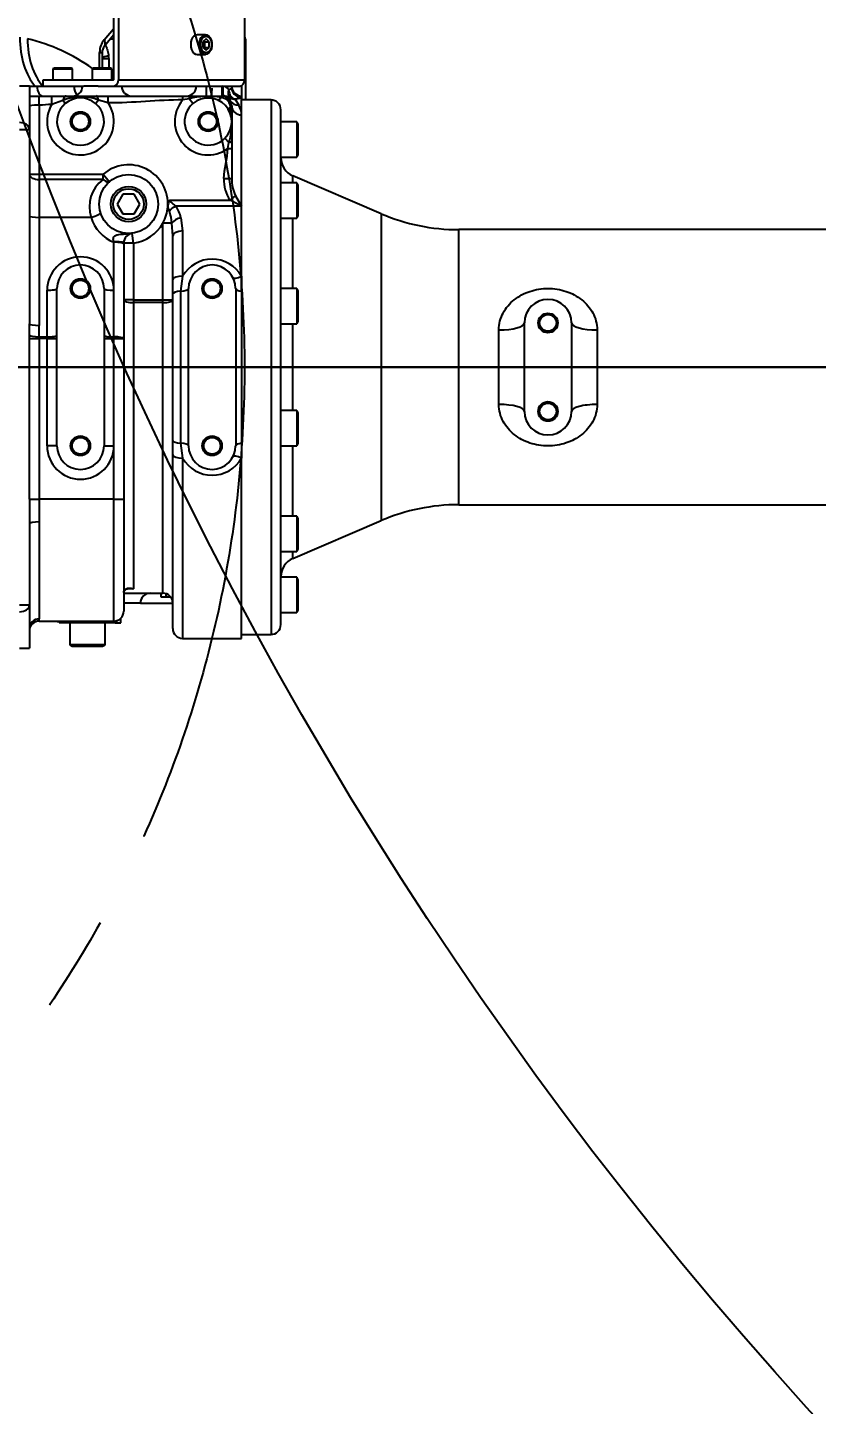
# Model space of a CAD drawing. Header units: millimetres. Extents: x 10462777 to 22643323, y 453826 to 1389191.
# Drawn here: x 11307187 to 11307596, y 582898 to 583610 of the extents above; entities that cross this region are included whole.
import ezdxf

# ---------------------------------------------------------------- set-up
doc = ezdxf.new("R2010")
doc.units = ezdxf.units.MM
doc.header["$LTSCALE"] = 200
doc.header["$MEASUREMENT"] = 0
doc.header["$PDMODE"] = 35
doc.header["$PDSIZE"] = -5
doc.linetypes.add('CENTER2', pattern=[1.125, 0.75, -0.125, 0.125, -0.125])
doc.linetypes.add('PHANTOM', pattern=[2.5, 1.25, -0.25, 0.25, -0.25, 0.25, -0.25])
doc.layers.get('0').update_dxf_attribs({"linetype": 'CONTINUOUS'})
doc.layers.get('DEFPOINTS').update_dxf_attribs({"linetype": 'CONTINUOUS'})
for name, color, linetype in [('$DDT_AUDIT_GENERATED_(1626)', 7, 'CONTINUOUS'), ('$DDT_AUDIT_GENERATED_(D3A)', 7, 'CONTINUOUS'), ('A290-7120-X219', 7, 'CONTINUOUS'), ('A290-7329-X401', 7, 'CONTINUOUS'), ('A290-7329-X402', 7, 'CONTINUOUS'), ('A290-7329-X406', 7, 'CONTINUOUS'), ('DV1_DEFAULT', 7, 'CONTINUOUS'), ('LIBRL_A6-BA-12X3', 7, 'CONTINUOUS'), ('LIBRL_A6-BA-6X10', 7, 'CONTINUOUS'), ('LIBRL_A97L-0218-', 7, 'CONTINUOUS')]:
    doc.layers.add(name, color=color, linetype=linetype)
doc.layers.add('LAYOUT', color=8, linetype='CONTINUOUS', lineweight=25)
doc.styles.get("Standard").update_dxf_attribs({"font": 'SYMBOL'})
doc.dimstyles.new('DS ROBOTEC', dxfattribs={"dimscale": 0, "dimtxt": 2.5, "dimasz": 2.5, "dimexe": 0.3, "dimexo": 0.3, "dimgap": 0.5, "dimtad": 1, "dimzin": 9, "dimdsep": 46, "dimtxsty": 'Standard', "dimblk": 'OPEN', "dimcen": 0, "dimclrd": 4, "dimclre": 4, "dimclrt": 110, "dimazin": 2, "dimtm": 1.5, "dimtfac": 1, "dimtmove": 0, "dimatfit": 3, "dimldrblk": 'OPEN', "dimfxl": 1, "dimtfill": 1, "dimtolj": 1, "dimlwd": -1, "dimlwe": -1, "dimarcsym": 0})

# ---------------------------------------------------------------- blocks, each defined once
blk = doc.blocks.new('r710ic')
at = {"layer": 'LAYOUT', "color": 3}
blk.add_circle((272041.37, 104232.63), 2050.12, dxfattribs=at)
blk = doc.blocks.new('A$C7DA30AB0')
at = {"layer": '$DDT_AUDIT_GENERATED_(1626)', "color": 7, "linetype": 'CENTER2', "ltscale": 25.4}
blk.add_open_spline([(3350.05, 2825.01, 0), (3350.05, 2825.01, 0), (3350.05, 2825.01, 0), (3350.05, 2825.01, 0), (3520.7, 2721.31, 0), (3179.37, 2929.71, 0), (3350.05, 2825.01, 0)], degree=3, knots=[0, 0, 0, 0, 0.00000169674, 0.00000169674, 0.00000169674, 0.00001004531, 0.00001004531, 0.00001004531, 0.00001004531], dxfattribs=at)
at = {"layer": '$DDT_AUDIT_GENERATED_(D3A)', "color": 7, "linetype": 'Continuous', "ltscale": 25.4}
for p, q in [((3547.57, 3195.66, 0), (3545.87, 3195.66, 0)), ((3615.37, 3190.58, 0), (3615.78, 3190.58, 0)), ((3615.78, 3195.66, 0), (3615.78, 3190.58, 0)), ((3615.78, 3190.58, 0), (3615.78, 3185.5, 0)), ((3615.78, 3185.5, 0), (3615.37, 3185.5, 0)), ((3615.78, 3185.5, 0), (3615.78, 3180.42, 0)), ((3615.78, 3180.42, 0), (3615.37, 3180.42, 0)), ((3615.78, 3180.42, 0), (3615.78, 3164.16, 0)), ((3613.75, 3171.48, 0), (3613.75, 3164.16, 0))]:
    blk.add_line(p, q, dxfattribs=at)
blk.add_arc((3613.74, 3195.66, 0), 2.03, 0, 37.05083, dxfattribs=at)
at = {"layer": 'A290-7120-X219', "color": 7, "linetype": 'Continuous', "ltscale": 25.4}
for p, q in [((3548.27, 2893.81, 0), (3551.26, 2893.81, 0)), ((3551.26, 2893.81, 0), (3551.26, 2896.2, 0))]:
    blk.add_line(p, q, dxfattribs=at)
at = {"layer": 'A290-7329-X401', "color": 7, "linetype": 'Continuous', "ltscale": 25.4}
for p, q in [((3542.75, 3195.26, 0), (3547.57, 3200.9, 0)), ((3547.57, 3197.68, 0), (3542.8, 3192, 0)), ((3540.32, 3188.73, 0), (3541.61, 3188.73, 0)), ((3540.32, 3180.62, 0), (3540.32, 3188.73, 0)), ((3541.61, 3188.73, 0), (3541.61, 3180.62, 0)), ((3541.61, 3185.5, 0), (3545.06, 3185.5, 0)), ((3545.06, 3185.5, 0), (3545.06, 3180.62, 0)), ((3504.02, 3171.27, 0), (3498.94, 3171.27, 0)), ((3504.02, 3171.27, 0), (3504.02, 3148.85, 0)), ((3504.02, 3171.27, 0), (3507.98, 3171.27, 0)), ((3507.98, 3171.27, 0), (3511.13, 3171.27, 0)), ((3539.57, 3171.27, 0), (3532.16, 3171.27, 0)), ((3595.46, 3171.27, 0), (3595.46, 3166.19, 0)), ((3603.58, 3171.27, 0), (3603.58, 3166.19, 0)), ((3608.66, 3171.27, 0), (3608.66, 3170.47, 0)), ((3504.02, 3166.19, 0), (3509.1, 3166.19, 0)), ((3509.1, 3161.4, 0), (3509.1, 3166.19, 0)), ((3509.1, 3166.19, 0), (3515.56, 3166.19, 0)), ((3509.1, 3161.4, 0), (3509.1, 3125.75, 0)), ((3515.56, 3161.77, 0), (3515.56, 3166.19, 0)), ((3515.56, 3166.19, 0), (3523.03, 3166.19, 0)), ((3521.29, 3163.83, 0), (3515.56, 3161.77, 0)), ((3522.58, 3162.31, 0), (3521.29, 3163.83, 0)), ((3523.03, 3166.19, 0), (3538.52, 3166.19, 0)), ((3539.78, 3164.08, 0), (3538.29, 3162.31, 0)), ((3538.52, 3166.19, 0), (3544.8, 3166.19, 0)), ((3544.8, 3162.58, 0), (3539.78, 3164.08, 0)), ((3544.8, 3166.19, 0), (3583.3, 3166.19, 0)), ((3544.8, 3162.58, 0), (3544.8, 3166.19, 0)), ((3583.3, 3166.19, 0), (3587.06, 3166.19, 0)), ((3583.3, 3164.16, 0), (3583.3, 3166.19, 0)), ((3586.57, 3164.74, 0), (3583.3, 3164.16, 0)), ((3588.62, 3162.31, 0), (3586.57, 3164.74, 0)), ((3587.06, 3166.19, 0), (3602.93, 3166.19, 0)), ((3602.93, 3166.19, 0), (3603.58, 3166.19, 0)), ((3603.94, 3165.29, 0), (3603.12, 3165.47, 0)), ((3608.08, 3160.59, 0), (3607.82, 3161.56, 0)), ((3608.66, 3161.11, 0), (3608.66, 3160.37, 0)), ((3610.51, 3164.48, 0), (3612.27, 3161.47, 0)), ((3613.74, 3166.19, 0), (3613.74, 3165.42, 0)), ((3613.74, 3156.39, 0), (3613.74, 3165.42, 0)), ((3608.66, 3152.99, 0), (3608.08, 3160.59, 0)), ((3608.66, 3160.37, 0), (3608.66, 3152.99, 0)), ((3613.74, 3109.32, 0), (3613.74, 3156.39, 0)), ((3498.94, 3148.85, 0), (3504.02, 3148.85, 0)), ((3504.02, 3148.85, 0), (3504.02, 3048.45, 0)), ((3608.66, 3152.99, 0), (3608.66, 3142.79, 0)), ((3605.08, 3144.35, 0), (3607.21, 3142.21, 0)), ((3606.63, 3139.02, 0), (3607.21, 3142.21, 0)), ((3608.66, 3142.79, 0), (3608.66, 3139.02, 0)), ((3606.63, 3139.02, 0), (3608.66, 3139.02, 0)), ((3608.66, 3139.02, 0), (3608.66, 3123.48, 0)), ((3504.02, 3125.75, 0), (3509.1, 3125.75, 0)), ((3509.1, 3125.75, 0), (3542.1, 3125.75, 0)), ((3509.1, 3125.75, 0), (3509.1, 3122.98, 0)), ((3542.1, 3125.75, 0), (3545.41, 3121.89, 0)), ((3542.1, 3122.98, 0), (3542.1, 3125.75, 0)), ((3542.1, 3122.98, 0), (3509.1, 3122.98, 0)), ((3509.1, 3122.98, 0), (3509.1, 3103.41, 0)), ((3604.63, 3123.48, 0), (3608.66, 3123.48, 0)), ((3576.63, 3112.34, 0), (3607.79, 3112.34, 0)), ((3607.79, 3112.34, 0), (3610.64, 3114.66, 0)), ((3613.74, 3109.32, 0), (3607.79, 3112.34, 0)), ((3610.64, 3114.66, 0), (3613.74, 3109.32, 0)), ((3576.43, 3106.65, 0), (3575.6, 3108.92, 0)), ((3613.74, 3109.32, 0), (3579.75, 3109.32, 0)), ((3613.74, 3073.05, 0), (3613.74, 3109.32, 0)), ((3535.92, 3103.41, 0), (3509.1, 3103.41, 0)), ((3509.1, 3103.41, 0), (3509.1, 3047.57, 0)), ((3577.75, 3100.48, 0), (3573.1, 3100.48, 0)), ((3573.1, 3060.81, 0), (3573.1, 3100.48, 0)), ((3578.18, 3093.87, 0), (3577.75, 3100.48, 0)), ((3582.4, 3103.28, 0), (3583.26, 3096.42, 0)), ((3547.7, 3090.6, 0), (3547.62, 3090.85, 0)), ((3547.7, 3065.74, 0), (3547.7, 3090.6, 0)), ((3552.78, 3090.15, 0), (3552.78, 3089.71, 0)), ((3557.86, 3090.15, 0), (3552.78, 3090.15, 0)), ((3552.78, 3089.71, 0), (3552.78, 3040.79, 0)), ((3557.86, 3090.15, 0), (3557.23, 3095.19, 0)), ((3557.86, 3090.15, 0), (3557.86, 3060.81, 0)), ((3578.18, 3071.34, 0), (3578.18, 3093.87, 0)), ((3583.26, 3096.42, 0), (3583.26, 3073.05, 0)), ((3578.18, 3063.84, 0), (3578.18, 3071.34, 0)), ((3583.26, 3073.05, 0), (3582.25, 3065.23, 0)), ((3613.74, 3073.05, 0), (3613.74, 3065.32, 0)), ((3513.16, 3041.68, 0), (3513.16, 3065.74, 0)), ((3518.24, 2985.35, 0), (3518.24, 3066.63, 0)), ((3542.62, 3066.63, 0), (3542.62, 2985.35, 0)), ((3547.7, 3041.68, 0), (3547.7, 3065.74, 0)), ((3578.18, 2988.13, 0), (3578.18, 3063.84, 0)), ((3582.25, 3065.23, 0), (3582.25, 2986.74, 0)), ((3586.31, 3025.99, 0), (3586.31, 3066.63, 0)), ((3610.7, 3066.63, 0), (3610.7, 2985.35, 0)), ((3613.74, 3065.32, 0), (3613.74, 2986.65, 0)), ((3557.86, 3060.81, 0), (3552.78, 3060.81, 0)), ((3557.86, 3060.81, 0), (3573.1, 3060.81, 0)), ((3557.86, 3060.81, 0), (3557.86, 3059.36, 0)), ((3573.1, 3059.36, 0), (3557.86, 3059.36, 0)), ((3557.86, 3059.36, 0), (3557.86, 2911.35, 0)), ((3573.1, 3059.36, 0), (3573.1, 3060.81, 0)), ((3573.1, 3060.81, 0), (3578.18, 3060.81, 0)), ((3573.1, 2909.15, 0), (3573.1, 3059.36, 0)), ((3503.98, 3040.79, 0), (3503.99, 3042.56, 0)), ((3503.98, 3040.79, 0), (3509.03, 3040.79, 0)), ((3503.98, 2957.74, 0), (3503.98, 3040.79, 0)), ((3509.04, 3041.68, 0), (3509.03, 3040.79, 0)), ((3513.16, 3040.79, 0), (3509.03, 3040.79, 0)), ((3509.03, 3040.79, 0), (3509.03, 2957.74, 0)), ((3509.04, 3041.68, 0), (3513.16, 3041.68, 0)), ((3513.16, 3040.79, 0), (3513.16, 3041.68, 0)), ((3513.16, 2985.35, 0), (3513.16, 3040.79, 0)), ((3513.16, 3040.79, 0), (3518.24, 3040.79, 0)), ((3542.62, 3040.79, 0), (3547.7, 3040.79, 0)), ((3547.7, 3040.79, 0), (3547.7, 3041.68, 0)), ((3547.7, 2985.35, 0), (3547.7, 3040.79, 0)), ((3547.7, 3040.79, 0), (3552.78, 3040.79, 0)), ((3552.78, 3040.79, 0), (3552.78, 2957.74, 0)), ((3586.31, 2985.35, 0), (3586.31, 3025.99, 0)), ((3518.24, 2985.35, 0), (3513.16, 2985.35, 0)), ((3542.62, 2985.35, 0), (3547.7, 2985.35, 0)), ((3547.7, 2957.74, 0), (3547.7, 2985.35, 0)), ((3578.18, 2980.63, 0), (3578.18, 2988.13, 0)), ((3582.25, 2986.74, 0), (3583.26, 2978.92, 0)), ((3613.74, 2986.65, 0), (3613.74, 2978.92, 0)), ((3578.18, 2890.86, 0), (3578.18, 2980.63, 0)), ((3583.26, 2978.92, 0), (3583.26, 2885.78, 0)), ((3613.74, 2885.78, 0), (3613.74, 2978.92, 0)), ((3503.98, 2957.74, 0), (3509.03, 2957.74, 0)), ((3547.7, 2957.74, 0), (3509.03, 2957.74, 0)), ((3509.03, 2957.74, 0), (3509.1, 2945.99, 0)), ((3547.7, 2894.74, 0), (3547.7, 2957.74, 0)), ((3547.7, 2957.74, 0), (3552.78, 2957.74, 0)), ((3552.78, 2957.74, 0), (3552.78, 2899.82, 0)), ((3504.02, 2945.04, 0), (3504.02, 2903.12, 0)), ((3509.1, 2945.99, 0), (3509.1, 2895.85, 0)), ((3552.78, 2909.15, 0), (3573.1, 2909.15, 0)), ((3557.86, 2911.35, 0), (3555.04, 2911.35, 0)), ((3572.15, 2907.11, 0), (3572.15, 2909.15, 0)), ((3574.71, 2907.11, 0), (3572.15, 2907.11, 0)), ((3574.71, 2907.11, 0), (3574.71, 2908.89, 0)), ((3576.88, 2907.11, 0), (3574.71, 2907.11, 0)), ((3576.88, 2907.11, 0), (3576.88, 2907.46, 0)), ((3577.12, 2907.11, 0), (3576.88, 2907.11, 0)), ((3577.12, 2907.11, 0), (3577.12, 2907.18, 0)), ((3577.17, 2907.11, 0), (3577.12, 2907.11, 0)), ((3498.94, 2903.12, 0), (3504.02, 2903.12, 0)), ((3504.02, 2903.12, 0), (3504.02, 2880.7, 0)), ((3561.42, 2904.07, 0), (3552.78, 2904.07, 0)), ((3561.42, 2904.07, 0), (3578.18, 2904.07, 0)), ((3509.04, 2894.74, 0), (3547.7, 2894.74, 0)), ((3518.75, 2894.74, 0), (3518.75, 2893.91, 0)), ((3519.48, 2893.91, 0), (3529.95, 2893.91, 0)), ((3529.95, 2893.91, 0), (3538.03, 2893.91, 0)), ((3538.03, 2893.91, 0), (3545.56, 2893.91, 0)), ((3545.56, 2893.91, 0), (3547.8, 2893.91, 0)), ((3548.36, 2894.61, 0), (3547.8, 2893.91, 0)), ((3549.23, 2893.91, 0), (3547.8, 2893.91, 0)), ((3549.23, 2893.91, 0), (3549.23, 2894.98, 0)), ((3583.26, 2885.78, 0), (3613.74, 2885.78, 0)), ((3498.94, 2880.7, 0), (3504.02, 2880.7, 0))]:
    blk.add_line(p, q, dxfattribs=at)
for centre, radius in [((3530.43, 3152.99, 0), 5.08), ((3530.43, 3152.99, 0), 4.32), ((3596.47, 3152.99, 0), 5.08), ((3596.47, 3152.99, 0), 4.32), ((3555.32, 3110.31, 0), 15.24), ((3530.43, 3066.63, 0), 5.08), ((3530.43, 3066.63, 0), 4.32), ((3598.5, 3066.63, 0), 5.08), ((3598.5, 3066.63, 0), 4.32), ((3530.43, 2985.35, 0), 5.08), ((3598.5, 2985.35, 0), 5.08), ((3530.43, 2985.35, 0), 4.32), ((3598.5, 2985.35, 0), 4.32)]:
    blk.add_circle(centre, radius, dxfattribs=at)
for centre, radius, start, end in [((3480.47, 3102.38, 0), 96.1, 54.24252, 76.41472), ((3550.37, 3188.72, 0), 10.05, 139.35737, 179.92216), ((3546.69, 3188.73, 0), 5.08, 140, 180), ((3529.32, 3185.5, 0), 15.74, 359.99646, 5.05456), ((3526.37, 3171.27, 0), 5.08, 270, 0), ((3556.85, 3171.27, 0), 5.08, 180, 270), ((3585.3, 3171.27, 0), 5.08, 270, 0), ((3603.6, 3167.08, 0), 4.21, 34.97668, 84.772), ((3613.74, 3171.27, 0), 5.08, 180, 270), ((3508.04, 3135.09, 0), 26.34, 87.71046, 98.63465), ((3530.43, 3152.99, 0), 17.27, 149.42329, 33.73342), ((3530.43, 3152.99, 0), 12.19, 130.11917, 49.88083), ((3530.85, 3141.07, 0), 24.68, 68.78597, 112.77329), ((3530.43, 3152.99, 0), 12.19, 49.88083, 130.11917), ((3596.47, 3152.99, 0), 17.27, 139.67978, 306.03188), ((3596.47, 3152.99, 0), 12.19, 130.11917, 314.90087), ((3596.73, 3121.99, 0), 43.94, 81.63822, 103.36745), ((3596.47, 3152.99, 0), 12.19, 314.90087, 130.11917), ((3603.58, 3161.11, 0), 5.08, 0, 90), ((3602.91, 3160.33, 0), 5.06, 13.98256, 78.17778), ((3604.2, 3159.04, 0), 7.16, 61.08318, 88.64104), ((3609.61, 3164.83, 0), 2, 166.41478, 212.94103), ((3604.19, 3156.38, 0), 9.55, 0.06732, 32.21055), ((3579.18, 3151.47, 0), 29.53, 341.71833, 2.9421), ((3555.32, 3110.31, 0), 20.32, 356.062, 130.58967), ((3552.58, 3108.91, 0), 17.54, 126.65358, 198.26299), ((3621.83, 3122.35, 0), 17.24, 176.22774, 215.46167), ((3628.51, 3123.3, 0), 19.85, 179.47489, 205.79306), ((3581.99, 3108.86, 0), 6.39, 146.99822, 179.45666), ((3555.32, 3110.31, 0), 20.32, 331.04498, 356.062), ((3550.72, 3097.9, 0), 27.15, 5.45472, 18.79943), ((3563.7, 3098.68, 0), 19.26, 13.81838, 33.55031), ((3555.32, 3109.43, 0), 20.32, 197.23824, 247.97569), ((3555.32, 3110.31, 0), 20.32, 277.18076, 331.04498), ((3557.86, 3090.15, 0), 5.08, 97.18076, 180), ((3530.43, 3065.74, 0), 17.27, 0, 180), ((3530.43, 3066.63, 0), 12.19, 0, 180), ((3598.5, 3064.29, 0), 17.58, 29.89361, 150.10639), ((3598.5, 3066.63, 0), 12.19, 0, 180), ((3530.43, 2985.35, 0), 17.27, 180, 0), ((3530.43, 2985.35, 0), 12.19, 180, 0), ((3598.5, 2985.35, 0), 12.19, 180, 0), ((3598.5, 2987.69, 0), 17.58, 209.89361, 330.10639), ((12470.5, 2976.25, 0), 8966.54, 180.118323, 180.199434), ((3554.58, 2909.21, 0), 1.82, 129.72229, 147.66579), ((3555.43, 2908.47, 0), 2.97, 81.69221, 133.82247), ((3555.75, 2896.48, 0), 15.02, 81.89882, 89.56514), ((3566.5, 2904.07, 0), 5.08, 90, 180), ((3573.1, 2904.07, 0), 5.08, 0, 90), ((3547.7, 2899.82, 0), 5.08, 270, 0), ((3508.94, 2889.74, 0), 4.96, 88.75461, 171.87612), ((3500.38, 2895.85, 0), 8.71, 352.71129, 359.99722), ((3583.26, 2890.86, 0), 5.08, 180, 270)]:
    blk.add_arc(centre, radius, start, end, dxfattribs=at)
at = {"layer": 'A290-7329-X401', "color": 7, "linetype": 'CENTER2', "ltscale": 25.4}
for start, end in [(347.20108, 0), (317.16659, 318.73626)]:
    blk.add_arc((3578.18, 3170.26, 0), 20.32, start, end, dxfattribs=at)
at = {"layer": 'A290-7329-X401', "color": 7, "linetype": 'Continuous', "ltscale": 25.4}
for centre, major_axis, ratio, start_param, end_param in [((3517.02, 3196.55, 0), (0.07, -30.48), 0.590687, 4.711009, 5.694099), ((3520.97, 3195.79, 0), (0, -29.59), 0.605929, 4.712388, 5.690466), ((3538.91, 3195.26, 0), (3.89, -3.27), 0.596359, 0, 0.952916), ((3546.59, 3186.89, 0), (-5.03, -0.69), 0.045241, 5.029461, 6.139153), ((3510.89, 3171.27, 0), (0, -5.08), 0.573576, 4.712389, 6.283185), ((3530.03, 3171.27, 0), (0, -5.08), 0.573576, 4.712389, 5.807419), ((3604.37, 3171.27, 0), (0, 5.08), 0.077659, 1.570796, 3.141593), ((3610.51, 3169.49, 0), (-2.59, -4.37), 0.625446, 5.066932, 6.183976), ((3610.51, 3169.49, 0), (-0.74, 5.03), 0.677667, 1.471391, 2.927739), ((3613.74, 3170.47, 0), (-5.08, 0), 0.994483, 0, 0.20835), ((3613.74, 3170.47, 0), (-5.08, 0), 0.994483, 0.20835, 1.570796), ((3523.03, 3161.77, 0), (0, -4.42), 0.443041, 3.141593, 4.228338), ((3538.52, 3162.58, 0), (0, -3.62), 0.385309, 1.99967, 3.141593), ((3587.06, 3164.16, 0), (0, -2.03), 0.25123, 3.141593, 4.422637), ((3603.58, 3168.73, 0), (-2.09, -4.63), 0.230346, 0, 0.89858), ((3602.93, 3164.16, 0), (0, 2.03), 0.120197, 5.409101, 6.283179), ((3603.58, 3164.16, 0), (0, -2.03), 0.212616, 2.156477, 3.141593), ((3610.51, 3169.49, 0), (-4.36, -2.61), 0.983456, 0.440757, 1.038279), ((3606.63, 3161.11, 0), (-2.03, 0), 0.267, 3.141593, 4.089088), ((3612.27, 3166.38, 0), (-4.35, -2.63), 0.954764, 0, 1.046453), ((3613.74, 3161.11, 0), (-5.08, 0), 0.93007, 0, 1.570796), ((3611.71, 3161.11, 0), (-4.48, -2.39), 0.33282, 5.459133, 6.283185), ((3606.63, 3160.37, 0), (-2.03, 0), 0.148783, 3.141593, 3.916786), ((3498.94, 3148.85, 0), (-5.08, 0), 0.707107, 3.141593, 4.712389), ((3606.63, 3142.79, 0), (-2.03, 0), 0.299176, 1.860548, 3.141593), ((3509.1, 3125.75, 0), (-5.08, 0), 0.544081, 0, 1.570796), ((3542.1, 3125.75, 0), (3.31, -3.86), 0.388731, 5.13832, 6.283185), ((3509.1, 3104.29, 0), (-5.08, 0), 0.173648, 0, 1.570796), ((3535.92, 3104.29, 0), (4.85, 1.51), 0.166068, 4.660906, 6.283185), ((3579.75, 3106.3, 0), (-4.07, -3.04), 0.509375, 4.348499, 5.216836), ((3582.4, 3100.48, 0), (-4.88, -1.42), 0.535671, 4.557621, 5.785179), ((3547.7, 3090.15, 0), (-5.08, 0), 0.13672, 3.141593, 4.728116), ((3547.7, 3089.71, 0), (-5.08, 0), 0.173648, 3.141593, 4.712389), ((3583.26, 3093.87, 0), (-5.08, 0), 0.502355, 4.712389, 6.283185), ((3583.26, 3071.34, 0), (-5.08, 0), 0.335664, 4.712389, 6.283185), ((3613.74, 3074.75, 0), (-4.48, -2.39), 0.29994, 0, 1.412172), ((3513.16, 3066.63, 0), (-5.08, 0), 0.173648, 1.570796, 3.141593), ((3547.7, 3066.63, 0), (5.08, 0), 0.173648, 3.141593, 4.712389), ((3583.26, 3063.84, 0), (-5.08, 0), 0.27972, 4.913747, 6.283185), ((3581.23, 3066.63, 0), (5.08, 0), 0.27972, 4.913747, 6.283185), ((3615.78, 3066.63, 0), (-5.08, 0), 0.280116, 0, 1.159279), ((3557.86, 3060.81, 0), (5.08, 0), 0.285652, 3.141593, 4.712389), ((3573.1, 3060.81, 0), (-5.08, 0), 0.285652, 1.570796, 3.141593), ((3498.94, 3048.45, 0), (0, -57.62), 0.088163, 1.468295, 1.570796), ((3509.1, 3048.45, 0), (-5.08, 0), 0.173648, 0, 1.570796), ((3498.94, 3047.57, 0), (0, 57.62), 0.176327, 4.609887, 4.712389), ((3509.04, 3042.56, 0), (-5.08, 0.09), 0.17362, 0.104088, 1.573945), ((3513.16, 3042.56, 0), (-5.08, 0), 0.173648, 1.570796, 3.141593), ((3547.7, 3042.56, 0), (-5.08, 0), 0.173648, 0, 1.570796), ((3547.7, 3040.79, 0), (-5.08, 0), 0.173648, 3.141593, 4.712389), ((3583.26, 2988.13, 0), (-5.08, 0), 0.27972, 0, 1.369438), ((3581.23, 2985.35, 0), (-5.08, 0), 0.27972, 3.141593, 4.511031), ((3615.78, 2985.35, 0), (5.08, 0), 0.280116, 1.982313, 3.141593), ((3583.26, 2980.63, 0), (-5.08, 0), 0.335664, 0, 1.570796), ((3613.74, 2977.22, 0), (4.48, -2.39), 0.29994, 1.72942, 3.141593), ((3509.1, 2945.04, 0), (-5.08, 0), 0.186471, 4.712389, 6.283185), ((3549.63, 2914.04, 0), (-3.75, 3.43), 0.646905, 3.150424, 3.343437), ((3498.94, 2903.12, 0), (-5.08, 0), 0.707107, 1.570796, 3.141593), ((3509.1, 2890.86, 0), (-5.08, 0), 0.982461, 4.712389, 6.283185), ((3529.33, 2891.87, 0), (-0.06, -3.05), 0.254584, 2.305612, 2.803624), ((3538.65, 2891.87, 0), (0.06, -3.05), 0.254584, 3.479561, 3.977574), ((3547.7, 2892.53, 0), (0.54, -3), 0.744658, 3.755224, 4.104403), ((3551.24, 2894.61, 0), (2.37, -1.91), 0.872182, 3.82749, 3.888529)]:
    blk.add_ellipse(centre, major_axis=major_axis, ratio=ratio, start_param=start_param, end_param=end_param, dxfattribs=at)
for points, knots in [([(3543.25, 3192.52, 0), (3543.31, 3192.42, 0), (3543.37, 3192.32, 0), (3543.89, 3191.39, 0), (3544.23, 3190.53, 0), (3544.62, 3189.19, 0), (3544.72, 3188.74, 0), (3544.89, 3187.82, 0), (3544.95, 3187.35, 0), (3544.99, 3186.89, 0)], [0.468244, 0.468244, 0.468244, 0.468244, 0.5, 0.5, 0.75, 0.75, 0.875, 0.875, 1, 1, 1, 1]), ([(3607.05, 3169.49, 0), (3607.3, 3169.57, 0), (3607.53, 3169.65, 0), (3607.93, 3169.82, 0), (3608.1, 3169.9, 0), (3608.38, 3170.07, 0), (3608.49, 3170.16, 0), (3608.63, 3170.32, 0), (3608.66, 3170.4, 0), (3608.66, 3170.47, 0)], [0, 0, 0, 0, 0.25, 0.25, 0.5, 0.5, 0.75, 0.75, 1, 1, 1, 1]), ([(3613.74, 3165.42, 0), (3613.74, 3165.35, 0), (3613.67, 3165.27, 0), (3613.46, 3165.16, 0), (3613.37, 3165.11, 0), (3613.15, 3165.03, 0), (3613.03, 3164.99, 0), (3612.61, 3164.87, 0), (3612.27, 3164.79, 0), (3611.67, 3164.67, 0), (3611.45, 3164.63, 0), (3611, 3164.55, 0), (3610.76, 3164.51, 0), (3610.51, 3164.48, 0)], [0, 0, 0, 0, 0.25, 0.25, 0.375, 0.375, 0.5, 0.5, 0.75, 0.75, 0.875, 0.875, 1, 1, 1, 1]), ([(3576.63, 3112.34, 0), (3576.68, 3112.15, 0), (3576.76, 3111.98, 0), (3576.97, 3111.66, 0), (3577.08, 3111.52, 0), (3577.46, 3111.1, 0), (3577.73, 3110.85, 0), (3578.3, 3110.37, 0), (3578.58, 3110.15, 0), (3579.17, 3109.72, 0), (3579.46, 3109.52, 0), (3579.75, 3109.32, 0)], [0, 0, 0, 0, 0.125, 0.125, 0.25, 0.25, 0.5, 0.5, 0.75, 0.75, 1, 1, 1, 1]), ([(3547.62, 3090.85, 0), (3547.45, 3091.4, 0), (3547.36, 3091.98, 0), (3547.55, 3093.11, 0), (3547.86, 3093.6, 0), (3548.67, 3094.22, 0), (3549.14, 3094.39, 0), (3550.1, 3094.61, 0), (3550.59, 3094.67, 0), (3552.09, 3094.81, 0), (3553.11, 3094.84, 0), (3555.16, 3094.97, 0), (3556.19, 3095.06, 0), (3557.23, 3095.19, 0)], [0, 0, 0, 0, 0.125, 0.125, 0.25, 0.25, 0.375, 0.375, 0.5, 0.5, 0.75, 0.75, 1, 1, 1, 1]), ([(3553.75, 2911.16, 0), (3553.9, 2911.29, 0), (3554.07, 2911.39, 0), (3554.39, 2911.56, 0), (3554.56, 2911.62, 0), (3555.06, 2911.76, 0), (3555.41, 2911.8, 0), (3556.11, 2911.79, 0), (3556.46, 2911.75, 0), (3556.98, 2911.63, 0), (3557.16, 2911.59, 0), (3557.51, 2911.48, 0), (3557.69, 2911.42, 0), (3557.86, 2911.35, 0)], [0, 0, 0, 0, 0.125, 0.125, 0.25, 0.25, 0.5, 0.5, 0.75, 0.75, 0.875, 0.875, 1, 1, 1, 1]), ([(3552.78, 2909.54, 0), (3552.78, 2909.77, 0), (3552.85, 2910.02, 0), (3553.08, 2910.43, 0), (3553.17, 2910.57, 0), (3553.42, 2910.86, 0), (3553.57, 2911.01, 0), (3553.75, 2911.16, 0)], [0, 0, 0, 0, 0.5, 0.5, 0.75, 0.75, 1, 1, 1, 1])]:
    blk.add_open_spline(points, degree=3, knots=knots, dxfattribs=at)
for points in [[(3515.56, 3161.77, 0), (3513.41, 3161.77, 0), (3511.25, 3161.4, 0), (3509.1, 3161.4, 0)], [(3583.3, 3164.16, 0), (3570.47, 3164.16, 0), (3557.63, 3162.58, 0), (3544.8, 3162.58, 0)], [(3604.63, 3123.48, 0), (3604.63, 3128.66, 0), (3606.63, 3133.84, 0), (3606.63, 3139.02, 0)], [(3519.48, 2893.91, 0), (3519.23, 2894.15, 0), (3519.04, 2894.43, 0), (3518.92, 2894.73, 0)]]:
    blk.add_open_spline(points, degree=3, dxfattribs=at)
at = {"layer": 'A290-7329-X402', "color": 7, "linetype": 'Continuous', "ltscale": 25.4}
for p, q in [((3628.98, 3164.16, 0), (3613.74, 3164.16, 0)), ((3628.98, 3164.16, 0), (3628.98, 2887.81, 0)), ((3634.06, 2892.89, 0), (3634.06, 3159.08, 0)), ((3686.02, 3105.32, 0), (3640.22, 3124.95, 0)), ((3640.22, 3121.34, 0), (3640.22, 3124.95, 0)), ((3686.02, 3105.32, 0), (3686.02, 2946.65, 0)), ((3640.22, 3066.69, 0), (3640.22, 3103.05, 0)), ((4295.56, 3097.11, 0), (3726.04, 3097.11, 0)), ((3726.04, 2954.87, 0), (3726.04, 3097.11, 0)), ((3613.74, 3065.32, 0), (3613.74, 3073.05, 0)), ((3640.22, 3003.58, 0), (3640.22, 3048.4, 0)), ((3760.05, 3025.99, 0), (3760.05, 3048.85, 0)), ((3784.43, 3048.85, 0), (3784.43, 3025.99, 0)), ((3746.84, 3006.71, 0), (3746.84, 3045.27, 0)), ((3797.64, 3045.27, 0), (3797.64, 3006.71, 0)), ((3760.05, 3003.13, 0), (3760.05, 3025.99, 0)), ((3784.43, 3025.99, 0), (3784.43, 3003.13, 0)), ((3640.22, 2948.92, 0), (3640.22, 2985.29, 0)), ((3726.04, 2954.87, 0), (4295.56, 2954.87, 0)), ((3640.22, 2927.03, 0), (3686.02, 2946.65, 0)), ((3640.22, 2927.03, 0), (3640.22, 2930.63, 0)), ((3613.74, 2887.81, 0), (3628.98, 2887.81, 0))]:
    blk.add_line(p, q, dxfattribs=at)
for centre, radius in [((3772.24, 3048.85, 0), 5.08), ((3772.24, 3048.85, 0), 4.32), ((3772.24, 3003.13, 0), 5.08), ((3772.24, 3003.13, 0), 4.32)]:
    blk.add_circle(centre, radius, dxfattribs=at)
for centre, radius, start, end in [((3628.98, 3159.08, 0), 5.08, 0, 90), ((3644.22, 3134.29, 0), 10.16, 180, 246.80141), ((3726.04, 3198.71, 0), 101.6, 246.80141, 270), ((3772.24, 3048.85, 0), 12.19, 0, 180), ((3772.24, 3003.13, 0), 12.19, 180, 0), ((3726.04, 2853.27, 0), 101.6, 90, 113.19859), ((3644.22, 2917.69, 0), 10.16, 113.19859, 180), ((3628.98, 2892.89, 0), 5.08, 270, 0)]:
    blk.add_arc(centre, radius, start, end, dxfattribs=at)
for centre, major_axis, start_param, end_param in [((3746.84, 3048.85, 0), (13.21, 0), 4.712389, 6.283185), ((3797.64, 3048.85, 0), (-13.21, 0), 0, 1.570796), ((3746.84, 3003.13, 0), (-13.21, 0), 3.141593, 4.712389), ((3797.64, 3003.13, 0), (13.21, 0), 1.570796, 3.141593)]:
    blk.add_ellipse(centre, major_axis=major_axis, ratio=0.271084, start_param=start_param, end_param=end_param, dxfattribs=at)
for points in [[(3746.84, 3045.27, 0), (3746.84, 3046.82, 0), (3747.04, 3048.33, 0), (3747.79, 3051.26, 0), (3748.35, 3052.68, 0), (3750.45, 3056.64, 0), (3752.44, 3058.96, 0), (3755.98, 3061.78, 0), (3757.27, 3062.62, 0), (3759.97, 3064.07, 0), (3761.39, 3064.68, 0), (3764.36, 3065.68, 0), (3765.92, 3066.06, 0), (3769.04, 3066.56, 0), (3770.62, 3066.69, 0), (3775.44, 3066.69, 0), (3778.61, 3066.18, 0), (3783.09, 3064.68, 0), (3784.51, 3064.07, 0), (3787.21, 3062.62, 0), (3788.5, 3061.78, 0), (3790.86, 3059.9, 0), (3791.94, 3058.86, 0), (3793.86, 3056.59, 0), (3794.72, 3055.34, 0), (3796.83, 3051.38, 0), (3797.64, 3048.38, 0), (3797.64, 3045.27, 0)], [(3797.64, 3006.71, 0), (3797.64, 3005.15, 0), (3797.44, 3003.64, 0), (3796.69, 3000.72, 0), (3796.13, 2999.29, 0), (3794.03, 2995.33, 0), (3792.04, 2993.02, 0), (3788.5, 2990.19, 0), (3787.21, 2989.35, 0), (3784.51, 2987.9, 0), (3783.09, 2987.29, 0), (3780.12, 2986.3, 0), (3778.57, 2985.92, 0), (3775.44, 2985.41, 0), (3773.86, 2985.29, 0), (3769.04, 2985.28, 0), (3765.87, 2985.79, 0), (3761.39, 2987.29, 0), (3759.97, 2987.9, 0), (3757.27, 2989.35, 0), (3755.98, 2990.19, 0), (3753.62, 2992.08, 0), (3752.54, 2993.11, 0), (3750.62, 2995.38, 0), (3749.76, 2996.64, 0), (3747.66, 3000.6, 0), (3746.84, 3003.59, 0), (3746.84, 3006.71, 0)]]:
    blk.add_open_spline(points, degree=3, knots=[0, 0, 0, 0, 0.0625, 0.0625, 0.125, 0.125, 0.25, 0.25, 0.3125, 0.3125, 0.375, 0.375, 0.4375, 0.4375, 0.5, 0.5, 0.625, 0.625, 0.6875, 0.6875, 0.75, 0.75, 0.8125, 0.8125, 0.875, 0.875, 1, 1, 1, 1], dxfattribs=at)
at = {"layer": 'A290-7329-X406', "color": 7, "linetype": 'Continuous', "ltscale": 25.4}
for p, q in [((3547.57, 3303.35, 0), (3547.57, 3174.53, 0)), ((3550.06, 3303.35, 0), (3550.06, 3174.53, 0)), ((3615.37, 3174.53, 0), (3615.37, 3277.19, 0)), ((3511.13, 3174.53, 0), (3547.57, 3174.53, 0)), ((3511.13, 3171.27, 0), (3511.13, 3174.53, 0)), ((3511.13, 3171.27, 0), (3532.16, 3171.27, 0)), ((3539.57, 3171.27, 0), (3547.57, 3171.27, 0)), ((3547.57, 3171.27, 0), (3612.88, 3171.27, 0)), ((3550.06, 3174.53, 0), (3615.37, 3174.53, 0))]:
    blk.add_line(p, q, dxfattribs=at)
for centre, major_axis, start_param, end_param in [((3547.57, 3174.53, 0), (0, -0.00203), 0, 1.570796), ((3547.57, 3174.53, 0), (0, -3.25), 0, 1.570796), ((3612.88, 3174.53, 0), (0, 3.25), 3.141593, 4.712389)]:
    blk.add_ellipse(centre, major_axis=major_axis, ratio=0.766044, start_param=start_param, end_param=end_param, dxfattribs=at)
at = {"layer": 'DV1_DEFAULT', "color": 1, "linetype": 'CENTER2', "ltscale": 7}
for p, q in [((5992.89, 3025.99, 0), (0, 3025.99, 0)), ((59.09, 3025.99, 0), (6051.98, 3025.99, 0))]:
    blk.add_line(p, q, dxfattribs=at)
at = {"layer": 'LAYOUT', "color": 6, "linetype": 'PHANTOM'}
for centre, radius in [((3030.45, 3025.99, 0), 2693.02), ((3025.99, 3025.99, 0), 589.24)]:
    blk.add_circle(centre, radius, dxfattribs=at)
at = {"layer": 'LIBRL_A6-BA-12X3', "color": 7, "linetype": 'Continuous', "ltscale": 25.4}
for p, q in [((3642.29, 3152.9, 0), (3634.06, 3152.9, 0)), ((3643.01, 3151.66, 0), (3642.29, 3152.9, 0)), ((3642.29, 3152.9, 0), (3642.29, 3134.61, 0)), ((3643.01, 3135.84, 0), (3643.01, 3151.66, 0)), ((3634.06, 3134.61, 0), (3642.29, 3134.61, 0)), ((3642.29, 3134.61, 0), (3643.01, 3135.84, 0)), ((3642.29, 3121.34, 0), (3634.06, 3121.34, 0)), ((3643.01, 3120.11, 0), (3642.29, 3121.34, 0)), ((3642.29, 3121.34, 0), (3642.29, 3103.05, 0)), ((3643.01, 3104.29, 0), (3643.01, 3120.11, 0)), ((3642.29, 3103.05, 0), (3643.01, 3104.29, 0)), ((3634.06, 3103.05, 0), (3642.29, 3103.05, 0)), ((3642.29, 3066.69, 0), (3634.06, 3066.69, 0)), ((3643.01, 3065.45, 0), (3642.29, 3066.69, 0)), ((3642.29, 3066.69, 0), (3642.29, 3048.4, 0)), ((3643.01, 3049.63, 0), (3643.01, 3065.45, 0)), ((3634.06, 3048.4, 0), (3642.29, 3048.4, 0)), ((3642.29, 3048.4, 0), (3643.01, 3049.63, 0)), ((3642.29, 3003.58, 0), (3634.06, 3003.58, 0)), ((3643.01, 3002.34, 0), (3642.29, 3003.58, 0)), ((3642.29, 3003.58, 0), (3642.29, 2985.29, 0)), ((3643.01, 2986.52, 0), (3643.01, 3002.34, 0)), ((3634.06, 2985.29, 0), (3642.29, 2985.29, 0)), ((3642.29, 2985.29, 0), (3643.01, 2986.52, 0)), ((3642.29, 2948.92, 0), (3634.06, 2948.92, 0)), ((3643.01, 2947.69, 0), (3642.29, 2948.92, 0)), ((3642.29, 2948.92, 0), (3642.29, 2930.63, 0)), ((3643.01, 2931.86, 0), (3643.01, 2947.69, 0)), ((3634.06, 2930.63, 0), (3642.29, 2930.63, 0)), ((3642.29, 2930.63, 0), (3643.01, 2931.86, 0)), ((3642.29, 2917.37, 0), (3634.06, 2917.37, 0)), ((3643.01, 2916.13, 0), (3642.29, 2917.37, 0)), ((3642.29, 2917.37, 0), (3642.29, 2899.08, 0)), ((3643.01, 2900.31, 0), (3643.01, 2916.13, 0)), ((3634.06, 2899.08, 0), (3642.29, 2899.08, 0)), ((3642.29, 2899.08, 0), (3643.01, 2900.31, 0))]:
    blk.add_line(p, q, dxfattribs=at)
at = {"layer": 'LIBRL_A6-BA-6X10', "color": 7, "linetype": 'Continuous', "ltscale": 25.4}
for p, q in [((3595.11, 3197.89, 0), (3590.75, 3197.89, 0)), ((3595.42, 3195.75, 0), (3593.79, 3194.28, 0)), ((3593.79, 3194.28, 0), (3593.79, 3191.35, 0)), ((3593.79, 3191.35, 0), (3595.42, 3189.88, 0)), ((3594.72, 3194.28, 0), (3594.25, 3194.7, 0)), ((3594.25, 3190.93, 0), (3594.72, 3191.35, 0)), ((3594.72, 3191.35, 0), (3594.72, 3194.28, 0)), ((3594.72, 3194.28, 0), (3597.05, 3194.28, 0)), ((3594.72, 3191.35, 0), (3597.05, 3191.35, 0)), ((3597.05, 3194.28, 0), (3595.42, 3195.75, 0)), ((3595.42, 3189.88, 0), (3597.05, 3191.35, 0)), ((3597.05, 3191.35, 0), (3597.05, 3194.28, 0)), ((3590.75, 3187.73, 0), (3595.11, 3187.73, 0)), ((3516.91, 3180.62, 0), (3516.21, 3180.22, 0)), ((3516.21, 3180.22, 0), (3516.21, 3174.53, 0)), ((3516.21, 3180.22, 0), (3526.37, 3180.22, 0)), ((3525.66, 3180.62, 0), (3516.91, 3180.62, 0)), ((3526.37, 3180.22, 0), (3525.66, 3180.62, 0)), ((3526.37, 3174.53, 0), (3526.37, 3180.22, 0)), ((3537.23, 3180.62, 0), (3536.53, 3180.22, 0)), ((3536.53, 3180.22, 0), (3536.53, 3174.53, 0)), ((3536.53, 3180.22, 0), (3546.69, 3180.22, 0)), ((3545.98, 3180.62, 0), (3537.23, 3180.62, 0)), ((3546.69, 3180.22, 0), (3545.98, 3180.62, 0)), ((3546.69, 3174.53, 0), (3546.69, 3180.22, 0))]:
    blk.add_line(p, q, dxfattribs=at)
blk.add_ellipse((3590.75, 3192.81, 0), major_axis=(0, 5.08), ratio=0.642788, start_param=0, end_param=3.141593, dxfattribs=at)
for centre, major_axis in [((3595.11, 3192.81, 0), (0, 5.08)), ((3595.42, 3192.81, 0), (0, -4.38))]:
    blk.add_ellipse(centre, major_axis=major_axis, ratio=0.642788, dxfattribs=at)
at = {"layer": 'LIBRL_A97L-0218-', "color": 7, "linetype": 'Continuous', "ltscale": 25.4}
for p, q in [((3552.39, 3115.39, 0), (3549.46, 3110.31, 0)), ((3558.26, 3115.39, 0), (3552.39, 3115.39, 0)), ((3561.19, 3110.31, 0), (3558.26, 3115.39, 0)), ((3549.46, 3110.31, 0), (3552.39, 3105.23, 0)), ((3552.39, 3105.23, 0), (3558.26, 3105.23, 0)), ((3558.26, 3105.23, 0), (3561.19, 3110.31, 0)), ((3524.84, 2893.91, 0), (3524.84, 2882.43, 0)), ((3539.12, 2894.74, 0), (3539.12, 2894.52, 0)), ((3539.12, 2894.52, 0), (3540.08, 2894.52, 0)), ((3540.08, 2894.52, 0), (3540.08, 2894.74, 0)), ((3543.13, 2882.43, 0), (3543.13, 2893.91, 0)), ((3543.13, 2882.43, 0), (3524.84, 2882.43, 0)), ((3524.84, 2882.43, 0), (3526.08, 2881.71, 0)), ((3526.08, 2881.71, 0), (3541.9, 2881.71, 0)), ((3541.9, 2881.71, 0), (3543.13, 2882.43, 0))]:
    blk.add_line(p, q, dxfattribs=at)
for radius in [9.14, 7.91]:
    blk.add_circle((3555.32, 3110.31, 0), radius, dxfattribs=at)
for centre, start, end in [((3527.28, 2894.52, 0), 270, 0), ((3540.69, 2894.52, 0), 180, 270)]:
    blk.add_arc(centre, 0.61, start, end, dxfattribs=at)
blk = doc.blocks.new('_OPEN')
at = {"color": 0, "linetype": 'ByBlock'}
for p, q in [((-1, 0.1667), (0, 0)), ((0, 0), (-1, -0.1667)), ((0, 0), (-1, 0))]:
    blk.add_line(p, q, dxfattribs=at)
blk = doc.blocks.new('*D260')
at = {"color": 4, "linetype": 'ByBlock', "ltscale": 10, "transparency": 16777216}
for p, q in [((11307559.25, 584536.53), (11307559.25, 584230.76)), ((11307807.86, 582789.32), (11307807.86, 584272.76)), ((11307384.25, 584251.76), (11307209.25, 584251.76)), ((11307807.86, 584251.76), (11307559.25, 584251.76)), ((11307982.86, 584251.76), (11308157.86, 584251.76))]:
    blk.add_line(p, q, dxfattribs=at)
at = {"layer": 'DEFPOINTS', "color": 0, "ltscale": 10, "transparency": 16777216}
for p in [(11307559.25, 584557.53, 0), (11307559.25, 584251.76), (11307807.86, 582768.32, 0)]:
    blk.add_point(p, dxfattribs=at)
at = {"color": 4, "ltscale": 10, "transparency": 16777216, "xscale": 175, "yscale": 175, "zscale": 175}
blk.add_blockref('_OPEN', (11307559.25, 584251.76), dxfattribs=at)
at = {"color": 4, "ltscale": 10, "transparency": 16777216, "xscale": 175, "yscale": 175, "zscale": 175, "rotation": 180}
blk.add_blockref('_OPEN', (11307807.86, 584251.76), dxfattribs=at)
at = {"color": 110, "ltscale": 10, "transparency": 16777216, "insert": (11307683.55, 584411.03), "char_height": 175, "attachment_point": 5, "bg_fill": 3, "box_fill_scale": 1.25, "bg_fill_color": 256, "bg_fill_true_color": 13158600, "bg_fill_transparency": 0}
blk.add_mtext('\\A1;249', dxfattribs=at)

msp = doc.modelspace()

# ---------------------------------------------------------------- block references
at = {"ltscale": 10}
msp.add_blockref('A$C7DA30AB0', (11303684.4077, 580408.4363, 0), dxfattribs=at)
at = {"layer": 'LAYOUT', "color": 2, "rotation": 270}
msp.add_blockref('r710ic', (11204875.24796, 856316.46559, 0), dxfattribs=at)

# ---------------------------------------------------------------- next in the draw order: dimensions: what is measured, and where the dimension line sits
at = {"ltscale": 10}
dim = msp.add_linear_dim(base=(11307559.24639, 584251.76163, 0), p1=(11307807.85786, 582768.31645, 0), p2=(11307559.24639, 584557.53114, 0), dimstyle='DS ROBOTEC', override={"dimscale": 70, "dimgap": 1, "dimdec": 0, "dimarcsym": 1}, dxfattribs=at)
dim.commit()
dim.dimension.update_dxf_attribs({"geometry": '*D260', "text_midpoint": (11307683.55212, 584251.76163, 0), "dimtype": 160})

doc.saveas('drawing.dxf')
